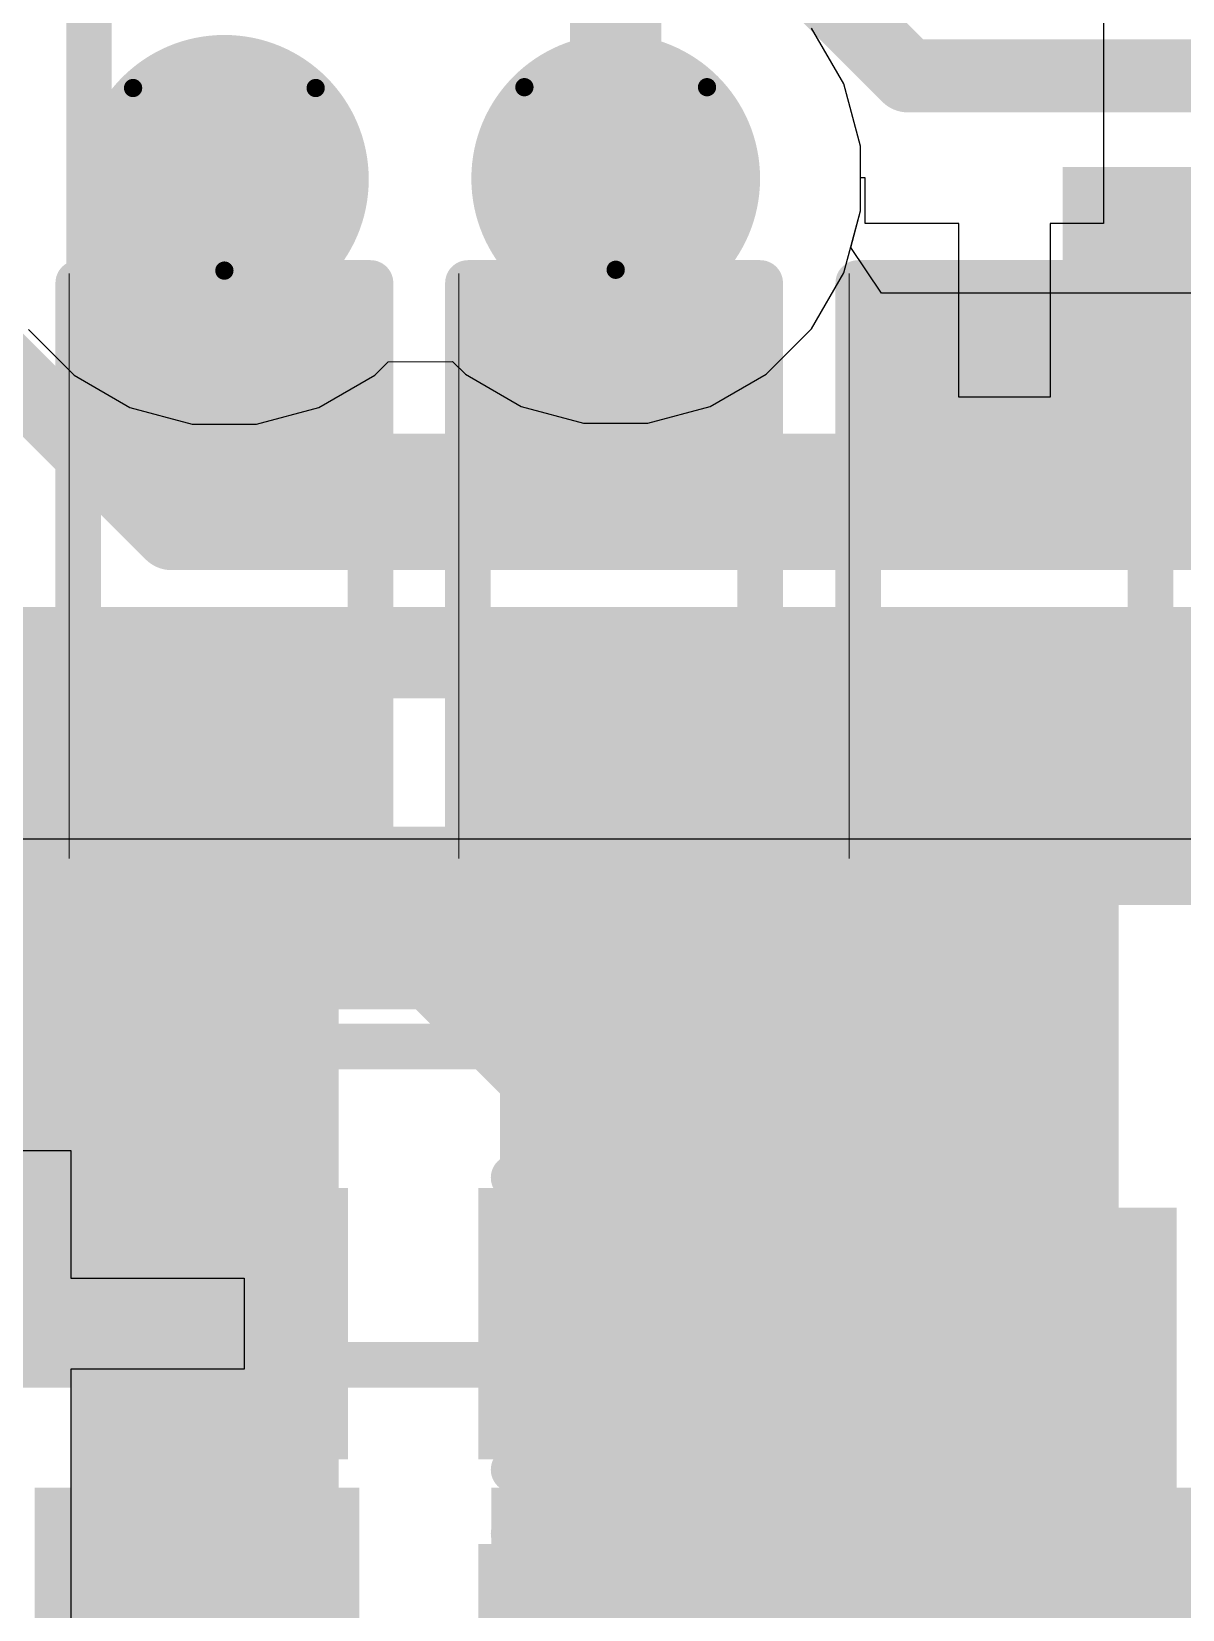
# Model space of a CAD drawing. Header units: inches. Extents: x -21 to 276, y -5 to 220.
# Drawn here: x 71.527 to 74.729, y 70.085 to 74.475 of the extents above; entities that cross this region are included whole.
import ezdxf

# ---------------------------------------------------------------- set-up
doc = ezdxf.new("R2010")
doc.units = ezdxf.units.IN
for name, color, linetype in [('Bottom Layer', 5, 'Continuous'), ('Bottom Overlay', 54, 'Continuous'), ('Bottom Paste', 16, 'Continuous'), ('Bottom Solder', 6, 'Continuous'), ('Drill Drawing', 1, 'Continuous'), ('Ground', 16, 'Continuous'), ('Power + Signal', 76, 'Continuous'), ('Top Layer', 1, 'Continuous'), ('Top Overlay', 2, 'Continuous'), ('Top Paste', 8, 'Continuous'), ('Top Solder', 216, 'Continuous'), ('Via Holes', 16, 'Continuous')]:
    doc.layers.add(name, color=color, linetype=linetype)

# ---------------------------------------------------------------- blocks, each defined once
blk = doc.blocks.new('SOP_8_B_2')
at = {"layer": 'Bottom Layer'}
for points in [[(2.1, 0.985), (3.4, 0.985), (3.4, 0.285), (2.1, 0.285)], [(2.1, -0.285), (3.4, -0.285), (3.4, -0.985), (2.1, -0.985)], [(2.1, -1.555), (3.4, -1.555), (3.4, -2.255), (2.1, -2.255)]]:
    blk.add_hatch(color=5, dxfattribs=at).paths.add_polyline_path(points)
at = {"layer": 'Bottom Paste'}
for points in [[(2.1, 0.985), (3.4, 0.985), (3.4, 0.285), (2.1, 0.285)], [(2.1, -0.285), (3.4, -0.285), (3.4, -0.985), (2.1, -0.985)], [(2.1, -1.555), (3.4, -1.555), (3.4, -2.255), (2.1, -2.255)]]:
    blk.add_hatch(color=16, dxfattribs=at).paths.add_polyline_path(points)
at = {"layer": 'Bottom Solder'}
for points in [[(1.9984, 1.0866), (3.5016, 1.0866), (3.5016, 0.1834), (1.9984, 0.1834)], [(1.9984, -0.1834), (3.5016, -0.1834), (3.5016, -1.0866), (1.9984, -1.0866)], [(1.9984, -1.4534), (3.5016, -1.4534), (3.5016, -2.3566), (1.9984, -2.3566)]]:
    blk.add_hatch(color=6, dxfattribs=at).paths.add_polyline_path(points)
blk = doc.blocks.new('SOIC_8_61')
at = {"layer": 'Top Layer'}
blk.add_hatch(color=1, dxfattribs=at).paths.add_polyline_path([(3.475, 2.205), (3.475, 1.605), (1.925, 1.605), (1.925, 2.205)])
at = {"layer": 'Top Paste'}
blk.add_hatch(color=8, dxfattribs=at).paths.add_polyline_path([(3.475, 2.205), (3.475, 1.605), (1.925, 1.605), (1.925, 2.205)])
at = {"layer": 'Top Solder'}
blk.add_hatch(color=216, dxfattribs=at).paths.add_polyline_path([(3.5766, 2.3066), (3.5766, 1.5034), (1.8234, 1.5034), (1.8234, 2.3066)])
blk = doc.blocks.new('SOIC_8__208______62')
at = {"layer": 'Top Layer'}
for points in [[(2.8, -0.345), (4.41, -0.345), (4.41, -0.925), (2.8, -0.925)], [(2.8, -1.615), (4.41, -1.615), (4.41, -2.195), (2.8, -2.195)]]:
    blk.add_hatch(color=1, dxfattribs=at).paths.add_polyline_path(points)
at = {"layer": 'Top Paste'}
for points in [[(2.8, -0.345), (4.41, -0.345), (4.41, -0.925), (2.8, -0.925)], [(2.8, -1.615), (4.41, -1.615), (4.41, -2.195), (2.8, -2.195)]]:
    blk.add_hatch(color=8, dxfattribs=at).paths.add_polyline_path(points)
at = {"layer": 'Top Solder'}
for points in [[(2.6984, -0.2434), (4.5116, -0.2434), (4.5116, -1.0266), (2.6984, -1.0266)], [(2.6984, -1.5134), (4.5116, -1.5134), (4.5116, -2.2966), (2.6984, -2.2966)]]:
    blk.add_hatch(color=216, dxfattribs=at).paths.add_polyline_path(points)
at = {"layer": 'Top Overlay'}
blk.add_lwpolyline([(-2.69, -2.69, 0.127, 0.127, 0), (2.69, -2.69, 0.127, 0.127, 0)], format="xyseb", dxfattribs=at)
blk.add_lwpolyline([(2.6582, -2.69, 0.0635, 0.0635, 1), (2.7217, -2.69, 0.0635, 0.0635, 1)], format="xyseb", close=True, dxfattribs=at)
blk = doc.blocks.new('R___0603_B_72')
at = {"layer": 'Bottom Layer'}
for points in [[(-1.143, -0.4445), (-1.143, 0.4445), (-0.381, 0.4445), (-0.381, -0.4445)], [(0.381, -0.4445), (0.381, 0.4445), (1.143, 0.4445), (1.143, -0.4445)]]:
    blk.add_hatch(color=5, dxfattribs=at).paths.add_polyline_path(points)
at = {"layer": 'Bottom Paste'}
for points in [[(-1.143, -0.4445), (-1.143, 0.4445), (-0.381, 0.4445), (-0.381, -0.4445)], [(0.381, -0.4445), (0.381, 0.4445), (1.143, 0.4445), (1.143, -0.4445)]]:
    blk.add_hatch(color=16, dxfattribs=at).paths.add_polyline_path(points)
at = {"layer": 'Bottom Solder'}
for points in [[(-1.2446, -0.5461), (-1.2446, 0.5461), (-0.2794, 0.5461), (-0.2794, -0.5461)], [(0.2794, -0.5461), (0.2794, 0.5461), (1.2446, 0.5461), (1.2446, -0.5461)]]:
    blk.add_hatch(color=6, dxfattribs=at).paths.add_polyline_path(points)
at = {"layer": 'Bottom Overlay'}
for points in [[(1.2192, 0.5334, 0.127, 0.127, 0), (-1.2192, 0.5334, 0.127, 0.127, 0)], [(-1.2192, 0.5334, 0.127, 0.127, 0), (-1.2192, -0.5334, 0.127, 0.127, 0)], [(1.2192, 0.5334, 0.127, 0.127, 0), (1.2192, -0.5334, 0.127, 0.127, 0)], [(1.2192, -0.5334, 0.127, 0.127, 0), (-1.2192, -0.5334, 0.127, 0.127, 0)]]:
    blk.add_lwpolyline(points, format="xyseb", dxfattribs=at)
for points in [[(-1.25095, 0.5334, 0.0635, 0.0635, 1), (-1.18745, 0.5334, 0.0635, 0.0635, 1)], [(-1.25095, 0.5334, 0.0635, 0.0635, 1), (-1.18745, 0.5334, 0.0635, 0.0635, 1)], [(1.18745, 0.5334, 0.0635, 0.0635, 1), (1.25095, 0.5334, 0.0635, 0.0635, 1)], [(1.18745, 0.5334, 0.0635, 0.0635, 1), (1.25095, 0.5334, 0.0635, 0.0635, 1)], [(-1.25095, -0.5334, 0.0635, 0.0635, 1), (-1.18745, -0.5334, 0.0635, 0.0635, 1)], [(-1.25095, -0.5334, 0.0635, 0.0635, 1), (-1.18745, -0.5334, 0.0635, 0.0635, 1)], [(1.18745, -0.5334, 0.0635, 0.0635, 1), (1.25095, -0.5334, 0.0635, 0.0635, 1)], [(1.18745, -0.5334, 0.0635, 0.0635, 1), (1.25095, -0.5334, 0.0635, 0.0635, 1)]]:
    blk.add_lwpolyline(points, format="xyseb", close=True, dxfattribs=at)
blk = doc.blocks.new('R___0402_B_75')
at = {"layer": 'Bottom Layer'}
for points in [[(-0.2413, 0.3175), (-0.2413, -0.3175), (-0.6985, -0.3175), (-0.6985, 0.3175)], [(0.6985, 0.3175), (0.6985, -0.3175), (0.2413, -0.3175), (0.2413, 0.3175)]]:
    blk.add_hatch(color=5, dxfattribs=at).paths.add_polyline_path(points)
at = {"layer": 'Bottom Paste'}
for points in [[(-0.2413, 0.3175), (-0.2413, -0.3175), (-0.6985, -0.3175), (-0.6985, 0.3175)], [(0.6985, 0.3175), (0.6985, -0.3175), (0.2413, -0.3175), (0.2413, 0.3175)]]:
    blk.add_hatch(color=16, dxfattribs=at).paths.add_polyline_path(points)
at = {"layer": 'Bottom Solder'}
for points in [[(-0.1863, 0.3725), (-0.1863, -0.3725), (-0.7535, -0.3725), (-0.7535, 0.3725)], [(0.7535, 0.3725), (0.7535, -0.3725), (0.1863, -0.3725), (0.1863, 0.3725)]]:
    blk.add_hatch(color=6, dxfattribs=at).paths.add_polyline_path(points)
at = {"layer": 'Bottom Overlay'}
for points in [[(-0.7874, 0.4064, 0.127, 0.127, 0), (-0.7874, -0.4064, 0.127, 0.127, 0)], [(-0.7874, 0.4064, 0.127, 0.127, 0), (0.7874, 0.4064, 0.127, 0.127, 0)], [(0.7874, 0.4064, 0.127, 0.127, 0), (0.7874, -0.4064, 0.127, 0.127, 0)], [(-0.8128, 0.4318, 0.00323, 0.00323, 0), (0.8128, 0.4318, 0.00323, 0.00323, 0)], [(-0.7874, -0.4064, 0.127, 0.127, 0), (0.7874, -0.4064, 0.127, 0.127, 0)]]:
    blk.add_lwpolyline(points, format="xyseb", dxfattribs=at)
for points in [[(-0.8191, 0.4064, 0.0635, 0.0635, 1), (-0.7556, 0.4064, 0.0635, 0.0635, 1)], [(-0.8191, 0.4064, 0.0635, 0.0635, 1), (-0.7556, 0.4064, 0.0635, 0.0635, 1)], [(0.7556, 0.4064, 0.0635, 0.0635, 1), (0.8191, 0.4064, 0.0635, 0.0635, 1)], [(0.7556, 0.4064, 0.0635, 0.0635, 1), (0.8191, 0.4064, 0.0635, 0.0635, 1)], [(-0.8136, 0.4318, 0.00161, 0.00161, 1), (-0.812, 0.4318, 0.00161, 0.00161, 1)], [(0.812, 0.4318, 0.00161, 0.00161, 1), (0.8136, 0.4318, 0.00161, 0.00161, 1)], [(-0.8191, -0.4064, 0.0635, 0.0635, 1), (-0.7556, -0.4064, 0.0635, 0.0635, 1)], [(-0.8191, -0.4064, 0.0635, 0.0635, 1), (-0.7556, -0.4064, 0.0635, 0.0635, 1)], [(0.7556, -0.4064, 0.0635, 0.0635, 1), (0.8191, -0.4064, 0.0635, 0.0635, 1)], [(0.7556, -0.4064, 0.0635, 0.0635, 1), (0.8191, -0.4064, 0.0635, 0.0635, 1)]]:
    blk.add_lwpolyline(points, format="xyseb", close=True, dxfattribs=at)
blk = doc.blocks.new('R___0402_B_76')
at = {"layer": 'Bottom Layer'}
for points in [[(-0.2413, 0.3175), (-0.2413, -0.3175), (-0.6985, -0.3175), (-0.6985, 0.3175)], [(0.6985, 0.3175), (0.6985, -0.3175), (0.2413, -0.3175), (0.2413, 0.3175)]]:
    blk.add_hatch(color=5, dxfattribs=at).paths.add_polyline_path(points)
at = {"layer": 'Bottom Paste'}
for points in [[(-0.2413, 0.3175), (-0.2413, -0.3175), (-0.6985, -0.3175), (-0.6985, 0.3175)], [(0.6985, 0.3175), (0.6985, -0.3175), (0.2413, -0.3175), (0.2413, 0.3175)]]:
    blk.add_hatch(color=16, dxfattribs=at).paths.add_polyline_path(points)
at = {"layer": 'Bottom Solder'}
for points in [[(-0.1863, 0.3725), (-0.1863, -0.3725), (-0.7535, -0.3725), (-0.7535, 0.3725)], [(0.7535, 0.3725), (0.7535, -0.3725), (0.1863, -0.3725), (0.1863, 0.3725)]]:
    blk.add_hatch(color=6, dxfattribs=at).paths.add_polyline_path(points)
at = {"layer": 'Bottom Overlay'}
for points in [[(-0.7874, 0.4064, 0.127, 0.127, 0), (-0.7874, -0.4064, 0.127, 0.127, 0)], [(-0.7874, 0.4064, 0.127, 0.127, 0), (0.7874, 0.4064, 0.127, 0.127, 0)], [(0.7874, 0.4064, 0.127, 0.127, 0), (0.7874, -0.4064, 0.127, 0.127, 0)], [(-0.8128, 0.4318, 0.00323, 0.00323, 0), (0.8128, 0.4318, 0.00323, 0.00323, 0)], [(-0.7874, -0.4064, 0.127, 0.127, 0), (0.7874, -0.4064, 0.127, 0.127, 0)]]:
    blk.add_lwpolyline(points, format="xyseb", dxfattribs=at)
for points in [[(-0.8191, 0.4064, 0.0635, 0.0635, 1), (-0.7556, 0.4064, 0.0635, 0.0635, 1)], [(-0.8191, 0.4064, 0.0635, 0.0635, 1), (-0.7556, 0.4064, 0.0635, 0.0635, 1)], [(0.7556, 0.4064, 0.0635, 0.0635, 1), (0.8191, 0.4064, 0.0635, 0.0635, 1)], [(0.7556, 0.4064, 0.0635, 0.0635, 1), (0.8191, 0.4064, 0.0635, 0.0635, 1)], [(-0.8136, 0.4318, 0.00161, 0.00161, 1), (-0.812, 0.4318, 0.00161, 0.00161, 1)], [(0.812, 0.4318, 0.00161, 0.00161, 1), (0.8136, 0.4318, 0.00161, 0.00161, 1)], [(-0.8191, -0.4064, 0.0635, 0.0635, 1), (-0.7556, -0.4064, 0.0635, 0.0635, 1)], [(-0.8191, -0.4064, 0.0635, 0.0635, 1), (-0.7556, -0.4064, 0.0635, 0.0635, 1)], [(0.7556, -0.4064, 0.0635, 0.0635, 1), (0.8191, -0.4064, 0.0635, 0.0635, 1)], [(0.7556, -0.4064, 0.0635, 0.0635, 1), (0.8191, -0.4064, 0.0635, 0.0635, 1)]]:
    blk.add_lwpolyline(points, format="xyseb", close=True, dxfattribs=at)
blk = doc.blocks.new('R___0402_B_78')
at = {"layer": 'Bottom Layer'}
for points in [[(-0.2413, 0.3175), (-0.2413, -0.3175), (-0.6985, -0.3175), (-0.6985, 0.3175)], [(0.6985, 0.3175), (0.6985, -0.3175), (0.2413, -0.3175), (0.2413, 0.3175)]]:
    blk.add_hatch(color=5, dxfattribs=at).paths.add_polyline_path(points)
at = {"layer": 'Bottom Paste'}
for points in [[(-0.2413, 0.3175), (-0.2413, -0.3175), (-0.6985, -0.3175), (-0.6985, 0.3175)], [(0.6985, 0.3175), (0.6985, -0.3175), (0.2413, -0.3175), (0.2413, 0.3175)]]:
    blk.add_hatch(color=16, dxfattribs=at).paths.add_polyline_path(points)
at = {"layer": 'Bottom Solder'}
for points in [[(-0.1863, 0.3725), (-0.1863, -0.3725), (-0.7535, -0.3725), (-0.7535, 0.3725)], [(0.7535, 0.3725), (0.7535, -0.3725), (0.1863, -0.3725), (0.1863, 0.3725)]]:
    blk.add_hatch(color=6, dxfattribs=at).paths.add_polyline_path(points)
at = {"layer": 'Bottom Overlay'}
for points in [[(-0.7874, 0.4064, 0.127, 0.127, 0), (0.7874, 0.4064, 0.127, 0.127, 0)], [(-0.7874, 0.4064, 0.127, 0.127, 0), (-0.7874, -0.4064, 0.127, 0.127, 0)], [(0.7874, 0.4064, 0.127, 0.127, 0), (0.7874, -0.4064, 0.127, 0.127, 0)], [(-0.8128, 0.4318, 0.00323, 0.00323, 0), (0.8128, 0.4318, 0.00323, 0.00323, 0)], [(-0.7874, -0.4064, 0.127, 0.127, 0), (0.7874, -0.4064, 0.127, 0.127, 0)]]:
    blk.add_lwpolyline(points, format="xyseb", dxfattribs=at)
for points in [[(-0.8191, 0.4064, 0.0635, 0.0635, 1), (-0.7556, 0.4064, 0.0635, 0.0635, 1)], [(-0.8191, 0.4064, 0.0635, 0.0635, 1), (-0.7556, 0.4064, 0.0635, 0.0635, 1)], [(0.7556, 0.4064, 0.0635, 0.0635, 1), (0.8191, 0.4064, 0.0635, 0.0635, 1)], [(0.7556, 0.4064, 0.0635, 0.0635, 1), (0.8191, 0.4064, 0.0635, 0.0635, 1)], [(-0.8136, 0.4318, 0.00161, 0.00161, 1), (-0.812, 0.4318, 0.00161, 0.00161, 1)], [(0.812, 0.4318, 0.00161, 0.00161, 1), (0.8136, 0.4318, 0.00161, 0.00161, 1)], [(-0.8191, -0.4064, 0.0635, 0.0635, 1), (-0.7556, -0.4064, 0.0635, 0.0635, 1)], [(-0.8191, -0.4064, 0.0635, 0.0635, 1), (-0.7556, -0.4064, 0.0635, 0.0635, 1)], [(0.7556, -0.4064, 0.0635, 0.0635, 1), (0.8191, -0.4064, 0.0635, 0.0635, 1)], [(0.7556, -0.4064, 0.0635, 0.0635, 1), (0.8191, -0.4064, 0.0635, 0.0635, 1)]]:
    blk.add_lwpolyline(points, format="xyseb", close=True, dxfattribs=at)
blk = doc.blocks.new('C___0402_171')
at = {"layer": 'Top Layer'}
for points in [[(-0.6985, -0.3175), (-0.6985, 0.3175), (-0.2413, 0.3175), (-0.2413, -0.3175)], [(0.2413, -0.3175), (0.2413, 0.3175), (0.6985, 0.3175), (0.6985, -0.3175)]]:
    blk.add_hatch(color=1, dxfattribs=at).paths.add_polyline_path(points)
at = {"layer": 'Top Paste'}
for points in [[(-0.6985, -0.3175), (-0.6985, 0.3175), (-0.2413, 0.3175), (-0.2413, -0.3175)], [(0.2413, -0.3175), (0.2413, 0.3175), (0.6985, 0.3175), (0.6985, -0.3175)]]:
    blk.add_hatch(color=8, dxfattribs=at).paths.add_polyline_path(points)
at = {"layer": 'Top Solder'}
for points in [[(-0.7585, -0.3775), (-0.7585, 0.3775), (-0.1813, 0.3775), (-0.1813, -0.3775)], [(0.1813, -0.3775), (0.1813, 0.3775), (0.7585, 0.3775), (0.7585, -0.3775)]]:
    blk.add_hatch(color=216, dxfattribs=at).paths.add_polyline_path(points)
at = {"layer": 'Top Overlay'}
for points in [[(-0.7874, -0.4064, 0.127, 0.127, 0), (-0.7874, 0.4064, 0.127, 0.127, 0)], [(-0.7874, 0.4064, 0.127, 0.127, 0), (-0.2794, 0.4064, 0.127, 0.127, 0)], [(0.2794, 0.4064, 0.127, 0.127, 0), (0.7874, 0.4064, 0.127, 0.127, 0)], [(0.7874, -0.4064, 0.127, 0.127, 0), (0.7874, 0.4064, 0.127, 0.127, 0)], [(-0.7874, -0.4064, 0.127, 0.127, 0), (-0.2794, -0.4064, 0.127, 0.127, 0)], [(0.2794, -0.4064, 0.127, 0.127, 0), (0.7874, -0.4064, 0.127, 0.127, 0)]]:
    blk.add_lwpolyline(points, format="xyseb", dxfattribs=at)
for points in [[(-0.8191, 0.4064, 0.0635, 0.0635, 1), (-0.7556, 0.4064, 0.0635, 0.0635, 1)], [(-0.8191, 0.4064, 0.0635, 0.0635, 1), (-0.7556, 0.4064, 0.0635, 0.0635, 1)], [(-0.3111, 0.4064, 0.0635, 0.0635, 1), (-0.2477, 0.4064, 0.0635, 0.0635, 1)], [(0.2477, 0.4064, 0.0635, 0.0635, 1), (0.3111, 0.4064, 0.0635, 0.0635, 1)], [(0.7556, 0.4064, 0.0635, 0.0635, 1), (0.8191, 0.4064, 0.0635, 0.0635, 1)], [(0.7556, 0.4064, 0.0635, 0.0635, 1), (0.8191, 0.4064, 0.0635, 0.0635, 1)], [(-0.8191, -0.4064, 0.0635, 0.0635, 1), (-0.7556, -0.4064, 0.0635, 0.0635, 1)], [(-0.8191, -0.4064, 0.0635, 0.0635, 1), (-0.7556, -0.4064, 0.0635, 0.0635, 1)], [(-0.3111, -0.4064, 0.0635, 0.0635, 1), (-0.2477, -0.4064, 0.0635, 0.0635, 1)], [(0.2477, -0.4064, 0.0635, 0.0635, 1), (0.3111, -0.4064, 0.0635, 0.0635, 1)], [(0.7556, -0.4064, 0.0635, 0.0635, 1), (0.8191, -0.4064, 0.0635, 0.0635, 1)], [(0.7556, -0.4064, 0.0635, 0.0635, 1), (0.8191, -0.4064, 0.0635, 0.0635, 1)]]:
    blk.add_lwpolyline(points, format="xyseb", close=True, dxfattribs=at)
blk = doc.blocks.new('C___0402_212')
at = {"layer": 'Top Layer'}
for points in [[(-0.6985, -0.3175), (-0.6985, 0.3175), (-0.2413, 0.3175), (-0.2413, -0.3175)], [(0.2413, -0.3175), (0.2413, 0.3175), (0.6985, 0.3175), (0.6985, -0.3175)]]:
    blk.add_hatch(color=1, dxfattribs=at).paths.add_polyline_path(points)
at = {"layer": 'Top Paste'}
for points in [[(-0.6985, -0.3175), (-0.6985, 0.3175), (-0.2413, 0.3175), (-0.2413, -0.3175)], [(0.2413, -0.3175), (0.2413, 0.3175), (0.6985, 0.3175), (0.6985, -0.3175)]]:
    blk.add_hatch(color=8, dxfattribs=at).paths.add_polyline_path(points)
at = {"layer": 'Top Solder'}
for points in [[(-0.7585, -0.3775), (-0.7585, 0.3775), (-0.1813, 0.3775), (-0.1813, -0.3775)], [(0.1813, -0.3775), (0.1813, 0.3775), (0.7585, 0.3775), (0.7585, -0.3775)]]:
    blk.add_hatch(color=216, dxfattribs=at).paths.add_polyline_path(points)
at = {"layer": 'Top Overlay'}
for points in [[(-0.7874, -0.4064, 0.127, 0.127, 0), (-0.7874, 0.4064, 0.127, 0.127, 0)], [(-0.7874, 0.4064, 0.127, 0.127, 0), (-0.2794, 0.4064, 0.127, 0.127, 0)], [(0.2794, 0.4064, 0.127, 0.127, 0), (0.7874, 0.4064, 0.127, 0.127, 0)], [(0.7874, -0.4064, 0.127, 0.127, 0), (0.7874, 0.4064, 0.127, 0.127, 0)], [(-0.7874, -0.4064, 0.127, 0.127, 0), (-0.2794, -0.4064, 0.127, 0.127, 0)], [(0.2794, -0.4064, 0.127, 0.127, 0), (0.7874, -0.4064, 0.127, 0.127, 0)]]:
    blk.add_lwpolyline(points, format="xyseb", dxfattribs=at)
for points in [[(-0.8191, 0.4064, 0.0635, 0.0635, 1), (-0.7556, 0.4064, 0.0635, 0.0635, 1)], [(-0.8191, 0.4064, 0.0635, 0.0635, 1), (-0.7556, 0.4064, 0.0635, 0.0635, 1)], [(-0.3111, 0.4064, 0.0635, 0.0635, 1), (-0.2477, 0.4064, 0.0635, 0.0635, 1)], [(0.2477, 0.4064, 0.0635, 0.0635, 1), (0.3111, 0.4064, 0.0635, 0.0635, 1)], [(0.7556, 0.4064, 0.0635, 0.0635, 1), (0.8191, 0.4064, 0.0635, 0.0635, 1)], [(0.7556, 0.4064, 0.0635, 0.0635, 1), (0.8191, 0.4064, 0.0635, 0.0635, 1)], [(-0.8191, -0.4064, 0.0635, 0.0635, 1), (-0.7556, -0.4064, 0.0635, 0.0635, 1)], [(-0.8191, -0.4064, 0.0635, 0.0635, 1), (-0.7556, -0.4064, 0.0635, 0.0635, 1)], [(-0.3111, -0.4064, 0.0635, 0.0635, 1), (-0.2477, -0.4064, 0.0635, 0.0635, 1)], [(0.2477, -0.4064, 0.0635, 0.0635, 1), (0.3111, -0.4064, 0.0635, 0.0635, 1)], [(0.7556, -0.4064, 0.0635, 0.0635, 1), (0.8191, -0.4064, 0.0635, 0.0635, 1)], [(0.7556, -0.4064, 0.0635, 0.0635, 1), (0.8191, -0.4064, 0.0635, 0.0635, 1)]]:
    blk.add_lwpolyline(points, format="xyseb", close=True, dxfattribs=at)

msp = doc.modelspace()

# ---------------------------------------------------------------- hatches: boundary and pattern name
at = {"layer": 'Bottom Layer'}
h = msp.add_hatch(color=5, dxfattribs=at)
edge = h.paths.add_edge_path()
edge.add_arc((72.0634, 74.0641), 0.3, 0, 360)
h = msp.add_hatch(color=5, dxfattribs=at)
edge = h.paths.add_edge_path()
edge.add_arc((73.152, 74.0664), 0.3, 0, 360)
for points in [[(70.6664, 70.8547), (72.3809, 70.8547), (72.3809, 72.747), (70.6664, 72.747)], [(72.8299, 70.8547), (74.5508, 70.8547), (74.5508, 72.747), (72.8299, 72.747)], [(72.8299, 69.0226), (73.6072, 69.0226), (73.6072, 71.6516), (72.8299, 71.6516)], [(71.6372, 69.0226), (72.3809, 69.0226), (72.3809, 71.2992), (71.6372, 71.2992)], [(74.1772, 69.3885), (76.1165, 69.3885), (76.1165, 70.3226), (74.1772, 70.3226)]]:
    msp.add_hatch(color=5, dxfattribs=at).paths.add_polyline_path(points)
at = {"layer": 'Bottom Solder'}
h = msp.add_hatch(color=6, dxfattribs=at)
edge = h.paths.add_edge_path()
edge.add_arc((72.0634, 74.0641), 0.4016, 0, 360)
h = msp.add_hatch(color=6, dxfattribs=at)
edge = h.paths.add_edge_path()
edge.add_arc((73.152, 74.0664), 0.4016, 0, 360)
at = {"layer": 'Ground'}
h = msp.add_hatch(color=16, dxfattribs=at)
edge = h.paths.add_edge_path()
edge.add_arc((72.0634, 74.0641), 0.3, 0, 360)
h = msp.add_hatch(color=16, dxfattribs=at)
edge = h.paths.add_edge_path()
edge.add_arc((73.152, 74.0664), 0.3, 0, 360)
at = {"layer": 'Power + Signal'}
h = msp.add_hatch(color=76, dxfattribs=at)
edge = h.paths.add_edge_path()
edge.add_arc((72.0634, 74.0641), 0.3, 0, 360)
h = msp.add_hatch(color=76, dxfattribs=at)
edge = h.paths.add_edge_path()
edge.add_arc((73.152, 74.0664), 0.3, 0, 360)
at = {"layer": 'Top Layer'}
h = msp.add_hatch(color=1, dxfattribs=at)
edge = h.paths.add_edge_path()
edge.add_arc((72.0634, 74.0641), 0.3, 0, 360)
h = msp.add_hatch(color=1, dxfattribs=at)
edge = h.paths.add_edge_path()
edge.add_arc((73.152, 74.0664), 0.3, 0, 360)
for points in [[(71.8901, 69.572), (72.3473, 69.572), (72.3473, 71.1976), (71.8901, 71.1976)], [(72.8299, 69.5513), (74.6106, 69.5513), (74.6106, 71.1976), (72.8299, 71.1976)]]:
    msp.add_hatch(color=1, dxfattribs=at).paths.add_polyline_path(points)
at = {"layer": 'Top Solder'}
h = msp.add_hatch(color=216, dxfattribs=at)
edge = h.paths.add_edge_path()
edge.add_arc((72.0634, 74.0641), 0.4016, 0, 360)
h = msp.add_hatch(color=216, dxfattribs=at)
edge = h.paths.add_edge_path()
edge.add_arc((73.152, 74.0664), 0.4016, 0, 360)
at = {"layer": 'Via Holes'}
h = msp.add_hatch(color=7, dxfattribs=at)
edge = h.paths.add_edge_path()
edge.add_arc((72.0634, 74.0641), 0.15, 0, 360)
h = msp.add_hatch(color=7, dxfattribs=at)
edge = h.paths.add_edge_path()
edge.add_arc((73.152, 74.0664), 0.15, 0, 360)

# ---------------------------------------------------------------- linework, layer by layer
at = {"layer": 'Bottom Layer'}
for p, q in [((74.509, 75.0917), (74.509, 73.9408)), ((73.7866, 74.3293), (73.6969, 74.4845)), ((73.833, 74.1561), (73.7866, 74.3293)), ((73.833, 74.0678), (73.833, 74.1561)), ((73.8459, 74.0678), (73.833, 74.0678)), ((73.8459, 73.9408), (73.8459, 74.0678)), ((74.1063, 73.9408), (73.8459, 73.9408)), ((74.1063, 73.4582), (74.1063, 73.9408)), ((74.509, 73.9408), (74.3603, 73.9408)), ((74.3603, 73.9408), (74.3603, 73.4582)), ((74.3603, 73.4582), (74.1063, 73.4582))]:
    msp.add_line(p, q, dxfattribs=at)
for points in [[(72.0634, 73.4582, 0.381, 0.381, 0), (72.0634, 74.0641, 0.381, 0.381, 0)], [(73.1497, 74.0641, 0.381, 0.381, 0), (73.152, 74.0664, 0.381, 0.381, 0)], [(73.1497, 73.4605, 0.381, 0.381, 0), (73.1497, 74.0641, 0.381, 0.381, 0)], [(73.1474, 73.4582, 0.381, 0.381, 0), (73.1497, 73.4605, 0.381, 0.381, 0)]]:
    msp.add_lwpolyline(points, format="xyseb", dxfattribs=at)
for points in [[(71.9681, 74.0641, 0.1905, 0.1905, 1), (72.1586, 74.0641, 0.1905, 0.1905, 1)], [(73.0545, 74.0641, 0.1905, 0.1905, 1), (73.245, 74.0641, 0.1905, 0.1905, 1)], [(73.0545, 74.0641, 0.1905, 0.1905, 1), (73.245, 74.0641, 0.1905, 0.1905, 1)], [(73.0567, 74.0664, 0.1905, 0.1905, 1), (73.2472, 74.0664, 0.1905, 0.1905, 1)], [(71.9681, 73.4582, 0.1905, 0.1905, 1), (72.1586, 73.4582, 0.1905, 0.1905, 1)], [(73.0522, 73.4582, 0.1905, 0.1905, 1), (73.2427, 73.4582, 0.1905, 0.1905, 1)], [(73.0545, 73.4605, 0.1905, 0.1905, 1), (73.245, 73.4605, 0.1905, 0.1905, 1)], [(73.0545, 73.4605, 0.1905, 0.1905, 1), (73.245, 73.4605, 0.1905, 0.1905, 1)]]:
    msp.add_lwpolyline(points, format="xyseb", close=True, dxfattribs=at)
at = {"layer": 'Bottom Overlay'}
for points in [[(73.152, 73.7757, 0.127, 0.127, 0), (73.152, 76.0396, 0.127, 0.127, 0)], [(71.6868, 73.7757, 0.127, 0.127, 0), (71.6868, 75.2348, 0.127, 0.127, 0)], [(71.657, 73.7757, 0.127, 0.127, 0), (71.6868, 73.7757, 0.127, 0.127, 0)], [(73.1474, 73.7757, 0.127, 0.127, 0), (73.152, 73.7757, 0.127, 0.127, 0)]]:
    msp.add_lwpolyline(points, format="xyseb", dxfattribs=at)
for points in [[(71.6252, 73.7757, 0.0635, 0.0635, 1), (71.6887, 73.7757, 0.0635, 0.0635, 1)], [(71.6551, 73.7757, 0.0635, 0.0635, 1), (71.7186, 73.7757, 0.0635, 0.0635, 1)], [(71.6551, 73.7757, 0.0635, 0.0635, 1), (71.7186, 73.7757, 0.0635, 0.0635, 1)], [(73.1157, 73.7757, 0.0635, 0.0635, 1), (73.1792, 73.7757, 0.0635, 0.0635, 1)], [(73.1202, 73.7757, 0.0635, 0.0635, 1), (73.1838, 73.7757, 0.0635, 0.0635, 1)], [(73.1202, 73.7757, 0.0635, 0.0635, 1), (73.1838, 73.7757, 0.0635, 0.0635, 1)]]:
    msp.add_lwpolyline(points, format="xyseb", close=True, dxfattribs=at)
at = {"layer": 'Drill Drawing'}
for points in [[(71.8094, 74.3181, 0.0508, 0.0508, 0), (72.3174, 74.3181, 0.0508, 0.0508, 0)], [(71.8094, 74.3181, 0.0508, 0.0508, 0), (72.0634, 73.8101, 0.0508, 0.0508, 0)], [(72.0634, 73.8101, 0.0508, 0.0508, 0), (72.3174, 74.3181, 0.0508, 0.0508, 0)], [(72.898, 74.3204, 0.0508, 0.0508, 0), (73.406, 74.3204, 0.0508, 0.0508, 0)], [(72.898, 74.3204, 0.0508, 0.0508, 0), (73.152, 73.8124, 0.0508, 0.0508, 0)], [(73.152, 73.8124, 0.0508, 0.0508, 0), (73.406, 74.3204, 0.0508, 0.0508, 0)]]:
    msp.add_lwpolyline(points, format="xyseb", dxfattribs=at)
for points in [[(71.7967, 74.3181, 0.0254, 0.0254, 1), (71.8221, 74.3181, 0.0254, 0.0254, 1)], [(71.7967, 74.3181, 0.0254, 0.0254, 1), (71.8221, 74.3181, 0.0254, 0.0254, 1)], [(72.3047, 74.3181, 0.0254, 0.0254, 1), (72.3301, 74.3181, 0.0254, 0.0254, 1)], [(72.3047, 74.3181, 0.0254, 0.0254, 1), (72.3301, 74.3181, 0.0254, 0.0254, 1)], [(72.8853, 74.3204, 0.0254, 0.0254, 1), (72.9107, 74.3204, 0.0254, 0.0254, 1)], [(72.8853, 74.3204, 0.0254, 0.0254, 1), (72.9107, 74.3204, 0.0254, 0.0254, 1)], [(73.3933, 74.3204, 0.0254, 0.0254, 1), (73.4187, 74.3204, 0.0254, 0.0254, 1)], [(73.3933, 74.3204, 0.0254, 0.0254, 1), (73.4187, 74.3204, 0.0254, 0.0254, 1)], [(72.0507, 73.8101, 0.0254, 0.0254, 1), (72.0761, 73.8101, 0.0254, 0.0254, 1)], [(72.0507, 73.8101, 0.0254, 0.0254, 1), (72.0761, 73.8101, 0.0254, 0.0254, 1)], [(73.1393, 73.8124, 0.0254, 0.0254, 1), (73.1647, 73.8124, 0.0254, 0.0254, 1)], [(73.1393, 73.8124, 0.0254, 0.0254, 1), (73.1647, 73.8124, 0.0254, 0.0254, 1)]]:
    msp.add_lwpolyline(points, format="xyseb", close=True, dxfattribs=at)
at = {"layer": 'Ground'}
for p, q in [((73.7866, 74.3293), (73.6969, 74.4845)), ((73.833, 74.1561), (73.7866, 74.3293)), ((73.833, 73.9767), (73.833, 74.1561)), ((73.7866, 73.8035), (73.833, 73.9767)), ((73.6969, 73.6483), (73.7866, 73.8035)), ((71.5184, 73.646), (71.6452, 73.5192)), ((73.5701, 73.5215), (73.6969, 73.6483)), ((72.4815, 73.5192), (72.519, 73.5567)), ((72.519, 73.5567), (72.6984, 73.5569)), ((72.6984, 73.5569), (72.7339, 73.5215)), ((71.6452, 73.5192), (71.8005, 73.4295)), ((72.3262, 73.4295), (72.4815, 73.5192)), ((72.7339, 73.5215), (72.8891, 73.4318)), ((73.4149, 73.4318), (73.5701, 73.5215)), ((71.8005, 73.4295), (71.9737, 73.3831)), ((72.153, 73.3831), (72.3262, 73.4295)), ((72.8891, 73.4318), (73.0623, 73.3854)), ((73.2417, 73.3854), (73.4149, 73.4318)), ((71.9737, 73.3831), (72.153, 73.3831)), ((73.0623, 73.3854), (73.2417, 73.3854))]:
    msp.add_line(p, q, dxfattribs=at)
at = {"layer": 'Power + Signal'}
for p, q in [((73.7866, 74.3293), (73.6969, 74.4845)), ((73.833, 74.1561), (73.7866, 74.3293)), ((73.833, 73.9767), (73.833, 74.1561)), ((73.8056, 73.8746), (73.833, 73.9767)), ((73.8915, 73.7476), (73.8056, 73.8746)), ((75.1669, 73.7476), (73.8915, 73.7476)), ((71.3839, 72.2291), (76.5549, 72.2291))]:
    msp.add_line(p, q, dxfattribs=at)
for points in [[(73.152, 74.0664, 0.254, 0.254, 0), (73.152, 80.7321, 0.254, 0.254, 0)], [(72.0634, 73.4894, 0.254, 0.254, 0), (72.0634, 74.0641, 0.254, 0.254, 0)], [(72.0634, 73.4894, 0.254, 0.254, 0), (72.3231, 73.2296, 0.254, 0.254, 0)], [(72.3231, 73.2296, 0.254, 0.254, 0), (75.3814, 73.2296, 0.254, 0.254, 0)], [(71.3839, 72.747, 0.254, 0.254, 0), (76.5549, 72.747, 0.254, 0.254, 0)]]:
    msp.add_lwpolyline(points, format="xyseb", dxfattribs=at)
for points in [[(71.9999, 74.0641, 0.127, 0.127, 1), (72.1269, 74.0641, 0.127, 0.127, 1)], [(73.0885, 74.0664, 0.127, 0.127, 1), (73.2155, 74.0664, 0.127, 0.127, 1)], [(71.9999, 73.4894, 0.127, 0.127, 1), (72.1269, 73.4894, 0.127, 0.127, 1)], [(71.9999, 73.4894, 0.127, 0.127, 1), (72.1269, 73.4894, 0.127, 0.127, 1)], [(72.2596, 73.2296, 0.127, 0.127, 1), (72.3866, 73.2296, 0.127, 0.127, 1)], [(72.2596, 73.2296, 0.127, 0.127, 1), (72.3866, 73.2296, 0.127, 0.127, 1)]]:
    msp.add_lwpolyline(points, format="xyseb", close=True, dxfattribs=at)
at = {"layer": 'Top Layer'}
for p, q in [((70.6008, 71.3616), (71.6361, 71.3616)), ((71.6361, 71.3616), (71.6361, 71.0071)), ((71.6361, 71.0071), (72.1187, 71.0071)), ((72.1187, 71.0071), (72.1187, 70.7531)), ((72.1187, 70.7531), (71.6361, 70.7531)), ((71.6361, 70.7531), (71.6361, 70.3086)), ((71.6361, 70.3086), (71.6361, 70.0165))]:
    msp.add_line(p, q, dxfattribs=at)
for points in [[(72.0704, 76.2466, 0.2032, 0.2032, 0), (73.9652, 74.3518, 0.2032, 0.2032, 0)], [(70.018, 74.9766, 0.2032, 0.2032, 0), (71.9163, 73.0783, 0.2032, 0.2032, 0)], [(73.9652, 74.3518, 0.2032, 0.2032, 0), (76.9615, 74.3518, 0.2032, 0.2032, 0)], [(71.9163, 73.0783, 0.2032, 0.2032, 0), (76.9904, 73.0783, 0.2032, 0.2032, 0)], [(70.3326, 72.009, 0.508, 0.508, 0), (72.7012, 72.009, 0.508, 0.508, 0)], [(72.7012, 72.009, 0.508, 0.508, 0), (73.1225, 71.5877, 0.508, 0.508, 0)], [(73.1225, 71.1669, 0.508, 0.508, 0), (73.1225, 71.5877, 0.508, 0.508, 0)], [(73.122, 69.7762, 0.508, 0.508, 0), (73.7203, 70.3745, 0.508, 0.508, 0)]]:
    msp.add_lwpolyline(points, format="xyseb", dxfattribs=at)
for points in [[(73.9144, 74.3518, 0.1016, 0.1016, 1), (74.016, 74.3518, 0.1016, 0.1016, 1)], [(73.9144, 74.3518, 0.1016, 0.1016, 1), (74.016, 74.3518, 0.1016, 0.1016, 1)], [(71.8655, 73.0783, 0.1016, 0.1016, 1), (71.9671, 73.0783, 0.1016, 0.1016, 1)], [(71.8655, 73.0783, 0.1016, 0.1016, 1), (71.9671, 73.0783, 0.1016, 0.1016, 1)], [(72.5742, 72.009, 0.254, 0.254, 1), (72.8282, 72.009, 0.254, 0.254, 1)], [(72.5742, 72.009, 0.254, 0.254, 1), (72.8282, 72.009, 0.254, 0.254, 1)], [(72.9955, 71.5877, 0.254, 0.254, 1), (73.2495, 71.5877, 0.254, 0.254, 1)], [(72.9955, 71.5877, 0.254, 0.254, 1), (73.2495, 71.5877, 0.254, 0.254, 1)], [(72.9955, 71.1669, 0.254, 0.254, 1), (73.2495, 71.1669, 0.254, 0.254, 1)], [(73.5933, 70.3745, 0.254, 0.254, 1), (73.8473, 70.3745, 0.254, 0.254, 1)]]:
    msp.add_lwpolyline(points, format="xyseb", close=True, dxfattribs=at)

# ---------------------------------------------------------------- block references
for name, p in [('SOIC_8__208______62', (71.6969, 74.3416)), ('C___0402_171', (72.5886, 70.8801)), ('C___0402_212', (72.5886, 69.8895))]:
    msp.add_blockref(name, p)
for name, p, rotation in [('R___0402_B_75', (72.0634, 72.9883), 90), ('R___0402_B_76', (73.1474, 72.9883), 90), ('R___0402_B_78', (74.2333, 72.9883), 90), ('R___0603_B_72', (72.5968, 71.2992), 180), ('SOIC_8_61', (76.2156, 67.6263), 90), ('SOP_8_B_2', (72.6222, 66.9226), 90)]:
    msp.add_blockref(name, p, dxfattribs=dict(rotation=rotation))

doc.saveas('drawing.dxf')
